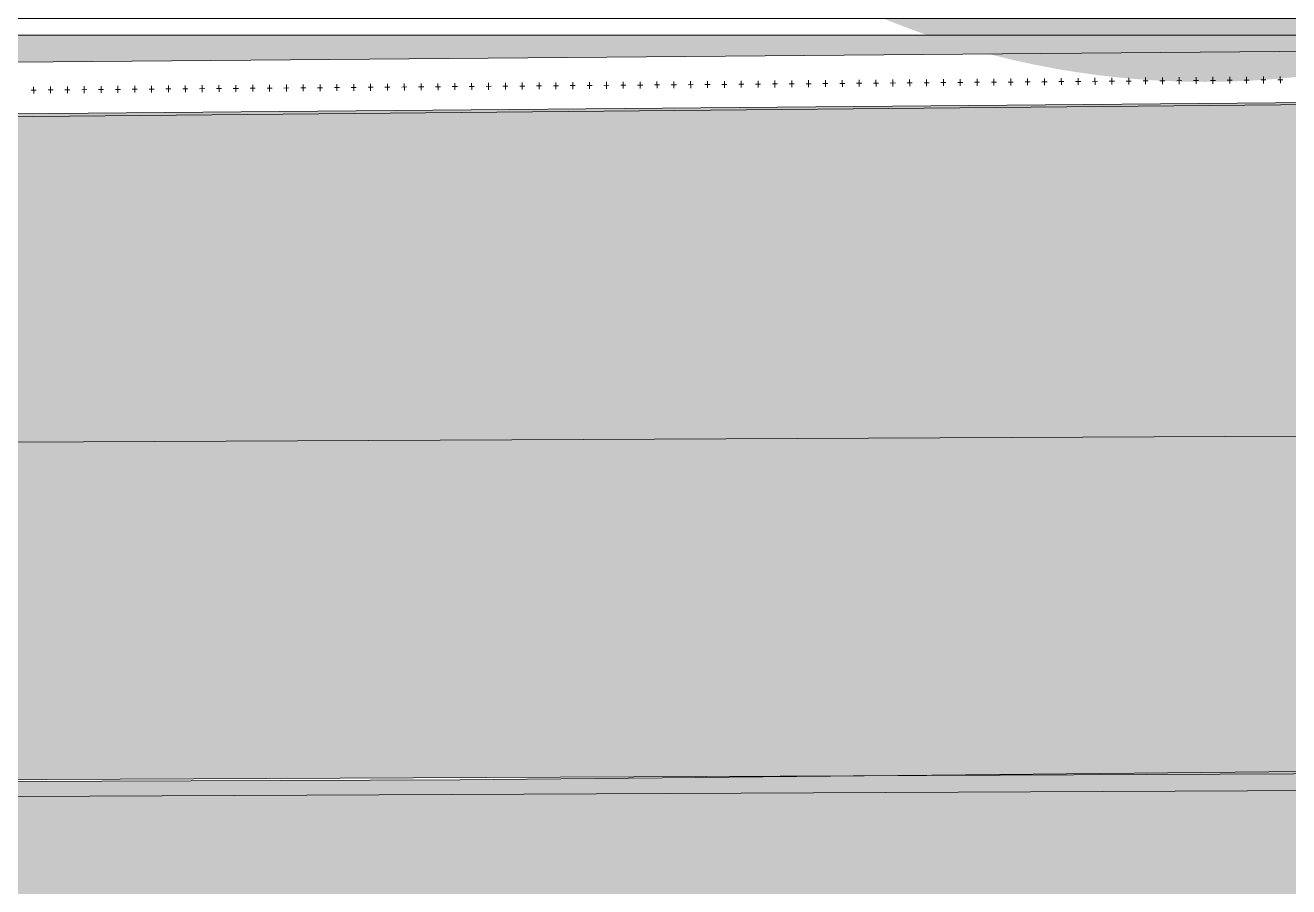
# Model space of a CAD drawing. Header units: millimetres. Extents: x 141848 to 1648660, y -465012 to -151356.
# Drawn here: x 232874 to 240356, y -275828 to -270728 of the extents above; entities that cross this region are included whole.
import ezdxf

# ---------------------------------------------------------------- set-up
doc = ezdxf.new("R2010")
doc.units = ezdxf.units.MM
doc.header["$MEASUREMENT"] = 0
doc.linetypes.add('Wipeout_Contour', pattern=[1000, 0, -1000])
for name, color, linetype in [('Divers - Dessin général', 7, 'Continuous'), ('Sols_ Dalles', 7, 'Continuous'), ('Structure - Murs extérieurs', 7, 'Continuous'), ('TopoAlt', 7, 'Continuous')]:
    doc.layers.add(name, color=color, linetype=linetype)

# ---------------------------------------------------------------- blocks, each defined once
blk = doc.blocks.new('Garde-corps_7_2')
at = {"color": 7, "linetype": 'Continuous', "lineweight": 5}
for p, q in [((236615.1, -271061.5), (236615.4, -271101.5)), ((236714.9, -271060.6), (236715.2, -271100.6)), ((236814.6, -271059.8), (236814.9, -271099.8)), ((236914.4, -271059), (236914.7, -271099)), ((237014.1, -271058.2), (237014.5, -271098.2)), ((237113.9, -271057.4), (237114.2, -271097.4)), ((237213.6, -271056.6), (237214, -271096.6)), ((237313.4, -271055.7), (237313.7, -271095.7)), ((237413.2, -271054.9), (237413.5, -271094.9)), ((237512.9, -271054.1), (237513.2, -271094.1)), ((237612.7, -271053.3), (237613, -271093.3)), ((237712.4, -271052.5), (237712.8, -271092.5)), ((237812.2, -271051.6), (237812.5, -271091.6)), ((237911.9, -271050.8), (237912.3, -271090.8)), ((238011.7, -271050), (238012, -271090)), ((238111.4, -271049.2), (238111.8, -271089.2)), ((238211.2, -271048.4), (238211.5, -271088.4)), ((238311, -271047.5), (238311.3, -271087.5)), ((238410.7, -271046.7), (238411, -271086.7)), ((238510.5, -271045.9), (238510.8, -271085.9)), ((238610.2, -271045.1), (238610.6, -271085.1)), ((238710, -271044.3), (238710.3, -271084.3)), ((238809.7, -271043.4), (238810.1, -271083.4)), ((238909.5, -271042.6), (238909.8, -271082.6)), ((239024.4, -271061.7), (238994.4, -271061.9)), ((239009.3, -271041.8), (239009.6, -271081.8)), ((239124.2, -271060.9), (239094.2, -271061.1)), ((239109, -271041), (239109.3, -271081)), ((239223.9, -271060), (239193.9, -271060.3)), ((239208.8, -271040.2), (239209.1, -271080.2)), ((239323.7, -271059.2), (239293.7, -271059.5)), ((239308.5, -271039.3), (239308.8, -271079.3)), ((239423.4, -271058.4), (239393.4, -271058.6)), ((239408.3, -271038.5), (239408.6, -271078.5)), ((239523.2, -271057.6), (239493.2, -271057.8)), ((239508, -271037.7), (239508.4, -271077.7)), ((239623, -271056.8), (239593, -271057)), ((239607.8, -271036.9), (239608.1, -271076.9)), ((239722.7, -271055.9), (239692.7, -271056.2)), ((239707.5, -271036.1), (239707.9, -271076.1)), ((239822.5, -271055.1), (239792.5, -271055.4)), ((239807.3, -271035.2), (239807.6, -271075.2)), ((239922.2, -271054.3), (239892.2, -271054.5)), ((239907.1, -271034.4), (239907.4, -271074.4)), ((240022, -271053.5), (239992, -271053.7)), ((240006.8, -271033.6), (240007.1, -271073.6)), ((240121.7, -271052.7), (240091.7, -271052.9)), ((240106.6, -271032.8), (240106.9, -271072.8)), ((240221.5, -271051.8), (240191.5, -271052.1)), ((240206.3, -271032), (240206.7, -271072)), ((240321.2, -271051), (240291.2, -271051.3)), ((240306.1, -271031.1), (240306.4, -271071.1)), ((232939.3, -271111.7), (232909.3, -271111.9)), ((232924.1, -271091.8), (232924.5, -271131.8)), ((233039.1, -271110.8), (233009.1, -271111.1)), ((233023.9, -271091), (233024.2, -271131)), ((233138.8, -271110), (233108.8, -271110.3)), ((233123.6, -271090.2), (233124, -271130.1)), ((233238.6, -271109.2), (233208.6, -271109.5)), ((233223.4, -271089.3), (233223.7, -271129.3)), ((233338.3, -271108.4), (233308.3, -271108.6)), ((233323.2, -271088.5), (233323.5, -271128.5)), ((233438.1, -271107.6), (233408.1, -271107.8)), ((233422.9, -271087.7), (233423.2, -271127.7)), ((233537.8, -271106.7), (233507.8, -271107)), ((233522.7, -271086.9), (233523, -271126.9)), ((233637.6, -271105.9), (233607.6, -271106.2)), ((233622.4, -271086.1), (233622.8, -271126.1)), ((233737.3, -271105.1), (233707.3, -271105.4)), ((233722.2, -271085.2), (233722.5, -271125.2)), ((233837.1, -271104.3), (233807.1, -271104.5)), ((233821.9, -271084.4), (233822.3, -271124.4)), ((233936.9, -271103.5), (233906.9, -271103.7)), ((233921.7, -271083.6), (233922, -271123.6)), ((234036.6, -271102.7), (234006.6, -271102.9)), ((234021.5, -271082.8), (234021.8, -271122.8)), ((234136.4, -271101.8), (234106.4, -271102.1)), ((234121.2, -271082), (234121.5, -271122)), ((234236.1, -271101), (234206.1, -271101.3)), ((234221, -271081.1), (234221.3, -271121.1)), ((234335.9, -271100.2), (234305.9, -271100.4)), ((234320.7, -271080.3), (234321, -271120.3)), ((234435.6, -271099.4), (234405.6, -271099.6)), ((234420.5, -271079.5), (234420.8, -271119.5)), ((234535.4, -271098.6), (234505.4, -271098.8)), ((234520.2, -271078.7), (234520.6, -271118.7)), ((234635.2, -271097.7), (234605.2, -271098)), ((234620, -271077.9), (234620.3, -271117.9)), ((234734.9, -271096.9), (234704.9, -271097.2)), ((234719.7, -271077), (234720.1, -271117)), ((234834.7, -271096.1), (234804.7, -271096.3)), ((234819.5, -271076.2), (234819.8, -271116.2)), ((234934.4, -271095.3), (234904.4, -271095.5)), ((234919.3, -271075.4), (234919.6, -271115.4)), ((235034.2, -271094.5), (235004.2, -271094.7)), ((235019, -271074.6), (235019.3, -271114.6)), ((235133.9, -271093.6), (235103.9, -271093.9)), ((235118.8, -271073.8), (235119.1, -271113.8)), ((235233.7, -271092.8), (235203.7, -271093.1)), ((235218.5, -271072.9), (235218.9, -271112.9)), ((235333.4, -271092), (235303.4, -271092.2)), ((235318.3, -271072.1), (235318.6, -271112.1)), ((235433.2, -271091.2), (235403.2, -271091.4)), ((235418, -271071.3), (235418.4, -271111.3)), ((235533, -271090.4), (235503, -271090.6)), ((235517.8, -271070.5), (235518.1, -271110.5)), ((235632.7, -271089.5), (235602.7, -271089.8)), ((235617.5, -271069.7), (235617.9, -271109.7)), ((235732.5, -271088.7), (235702.5, -271089)), ((235717.3, -271068.8), (235717.6, -271108.8)), ((235832.2, -271087.9), (235802.2, -271088.1)), ((235817.1, -271068), (235817.4, -271108)), ((235932, -271087.1), (235902, -271087.3)), ((235916.8, -271067.2), (235917.1, -271107.2)), ((236031.7, -271086.3), (236001.7, -271086.5)), ((236016.6, -271066.4), (236016.9, -271106.4)), ((236131.5, -271085.4), (236101.5, -271085.7)), ((236116.3, -271065.6), (236116.7, -271105.6)), ((236231.2, -271084.6), (236201.2, -271084.9)), ((236216.1, -271064.7), (236216.4, -271104.7)), ((236331, -271083.8), (236301, -271084)), ((236315.8, -271063.9), (236316.2, -271103.9)), ((236430.8, -271083), (236400.8, -271083.2)), ((236415.6, -271063.1), (236415.9, -271103.1)), ((236530.5, -271082.2), (236500.5, -271082.4)), ((236515.4, -271062.3), (236515.7, -271102.3)), ((236630.3, -271081.3), (236600.3, -271081.6)), ((236730, -271080.5), (236700, -271080.8)), ((236829.8, -271079.7), (236799.8, -271080)), ((236929.5, -271078.9), (236899.5, -271079.1)), ((237029.3, -271078.1), (236999.3, -271078.3)), ((237129.1, -271077.2), (237099.1, -271077.5)), ((237228.8, -271076.4), (237198.8, -271076.7)), ((237328.6, -271075.6), (237298.6, -271075.9)), ((237428.3, -271074.8), (237398.3, -271075)), ((237528.1, -271074), (237498.1, -271074.2)), ((237627.8, -271073.1), (237597.8, -271073.4)), ((237727.6, -271072.3), (237697.6, -271072.6)), ((237827.3, -271071.5), (237797.3, -271071.8)), ((237927.1, -271070.7), (237897.1, -271070.9)), ((238026.9, -271069.9), (237996.9, -271070.1)), ((238126.6, -271069.1), (238096.6, -271069.3)), ((238226.4, -271068.2), (238196.4, -271068.5)), ((238326.1, -271067.4), (238296.1, -271067.7)), ((238425.9, -271066.6), (238395.9, -271066.8)), ((238525.6, -271065.8), (238495.6, -271066)), ((238625.4, -271065), (238595.4, -271065.2)), ((238725.1, -271064.1), (238695.1, -271064.4)), ((238824.9, -271063.3), (238794.9, -271063.6)), ((238924.7, -271062.5), (238894.7, -271062.7))]:
    blk.add_line(p, q, dxfattribs=at)
blk = doc.blocks.new('Garde-corps_9_2')
at = {"color": 7, "linetype": 'Continuous', "lineweight": 5}
for p, q in [((236615.1, -271061.5), (236615.4, -271101.5)), ((236714.9, -271060.6), (236715.2, -271100.6)), ((236814.6, -271059.8), (236814.9, -271099.8)), ((236914.4, -271059), (236914.7, -271099)), ((237014.1, -271058.2), (237014.5, -271098.2)), ((237113.9, -271057.4), (237114.2, -271097.4)), ((237213.6, -271056.6), (237214, -271096.6)), ((237313.4, -271055.7), (237313.7, -271095.7)), ((237413.2, -271054.9), (237413.5, -271094.9)), ((237512.9, -271054.1), (237513.2, -271094.1)), ((237612.7, -271053.3), (237613, -271093.3)), ((237712.4, -271052.5), (237712.8, -271092.5)), ((237812.2, -271051.6), (237812.5, -271091.6)), ((237911.9, -271050.8), (237912.3, -271090.8)), ((238011.7, -271050), (238012, -271090)), ((238111.4, -271049.2), (238111.8, -271089.2)), ((238211.2, -271048.4), (238211.5, -271088.4)), ((238311, -271047.5), (238311.3, -271087.5)), ((238410.7, -271046.7), (238411, -271086.7)), ((238510.5, -271045.9), (238510.8, -271085.9)), ((238610.2, -271045.1), (238610.6, -271085.1)), ((238710, -271044.3), (238710.3, -271084.3)), ((238809.7, -271043.4), (238810.1, -271083.4)), ((238909.5, -271042.6), (238909.8, -271082.6)), ((239024.4, -271061.7), (238994.4, -271061.9)), ((239009.3, -271041.8), (239009.6, -271081.8)), ((239124.2, -271060.9), (239094.2, -271061.1)), ((239109, -271041), (239109.3, -271081)), ((239223.9, -271060), (239193.9, -271060.3)), ((239208.8, -271040.2), (239209.1, -271080.2)), ((239323.7, -271059.2), (239293.7, -271059.5)), ((239308.5, -271039.3), (239308.8, -271079.3)), ((239423.4, -271058.4), (239393.4, -271058.6)), ((239408.3, -271038.5), (239408.6, -271078.5)), ((239523.2, -271057.6), (239493.2, -271057.8)), ((239508, -271037.7), (239508.4, -271077.7)), ((239623, -271056.8), (239593, -271057)), ((239607.8, -271036.9), (239608.1, -271076.9)), ((239722.7, -271055.9), (239692.7, -271056.2)), ((239707.5, -271036.1), (239707.9, -271076.1)), ((239822.5, -271055.1), (239792.5, -271055.4)), ((239807.3, -271035.2), (239807.6, -271075.2)), ((239922.2, -271054.3), (239892.2, -271054.5)), ((239907.1, -271034.4), (239907.4, -271074.4)), ((240022, -271053.5), (239992, -271053.7)), ((240006.8, -271033.6), (240007.1, -271073.6)), ((240121.7, -271052.7), (240091.7, -271052.9)), ((240106.6, -271032.8), (240106.9, -271072.8)), ((240221.5, -271051.8), (240191.5, -271052.1)), ((240206.3, -271032), (240206.7, -271072)), ((240321.2, -271051), (240291.2, -271051.3)), ((240306.1, -271031.1), (240306.4, -271071.1)), ((232939.3, -271111.7), (232909.3, -271111.9)), ((232924.1, -271091.8), (232924.5, -271131.8)), ((233039.1, -271110.8), (233009.1, -271111.1)), ((233023.9, -271091), (233024.2, -271131)), ((233138.8, -271110), (233108.8, -271110.3)), ((233123.6, -271090.2), (233124, -271130.1)), ((233238.6, -271109.2), (233208.6, -271109.5)), ((233223.4, -271089.3), (233223.7, -271129.3)), ((233338.3, -271108.4), (233308.3, -271108.6)), ((233323.2, -271088.5), (233323.5, -271128.5)), ((233438.1, -271107.6), (233408.1, -271107.8)), ((233422.9, -271087.7), (233423.2, -271127.7)), ((233537.8, -271106.7), (233507.8, -271107)), ((233522.7, -271086.9), (233523, -271126.9)), ((233637.6, -271105.9), (233607.6, -271106.2)), ((233622.4, -271086.1), (233622.8, -271126.1)), ((233737.3, -271105.1), (233707.3, -271105.4)), ((233722.2, -271085.2), (233722.5, -271125.2)), ((233837.1, -271104.3), (233807.1, -271104.5)), ((233821.9, -271084.4), (233822.3, -271124.4)), ((233936.9, -271103.5), (233906.9, -271103.7)), ((233921.7, -271083.6), (233922, -271123.6)), ((234036.6, -271102.7), (234006.6, -271102.9)), ((234021.5, -271082.8), (234021.8, -271122.8)), ((234136.4, -271101.8), (234106.4, -271102.1)), ((234121.2, -271082), (234121.5, -271122)), ((234236.1, -271101), (234206.1, -271101.3)), ((234221, -271081.1), (234221.3, -271121.1)), ((234335.9, -271100.2), (234305.9, -271100.4)), ((234320.7, -271080.3), (234321, -271120.3)), ((234435.6, -271099.4), (234405.6, -271099.6)), ((234420.5, -271079.5), (234420.8, -271119.5)), ((234535.4, -271098.6), (234505.4, -271098.8)), ((234520.2, -271078.7), (234520.6, -271118.7)), ((234635.2, -271097.7), (234605.2, -271098)), ((234620, -271077.9), (234620.3, -271117.9)), ((234734.9, -271096.9), (234704.9, -271097.2)), ((234719.7, -271077), (234720.1, -271117)), ((234834.7, -271096.1), (234804.7, -271096.3)), ((234819.5, -271076.2), (234819.8, -271116.2)), ((234934.4, -271095.3), (234904.4, -271095.5)), ((234919.3, -271075.4), (234919.6, -271115.4)), ((235034.2, -271094.5), (235004.2, -271094.7)), ((235019, -271074.6), (235019.3, -271114.6)), ((235133.9, -271093.6), (235103.9, -271093.9)), ((235118.8, -271073.8), (235119.1, -271113.8)), ((235233.7, -271092.8), (235203.7, -271093.1)), ((235218.5, -271072.9), (235218.9, -271112.9)), ((235333.4, -271092), (235303.4, -271092.2)), ((235318.3, -271072.1), (235318.6, -271112.1)), ((235433.2, -271091.2), (235403.2, -271091.4)), ((235418, -271071.3), (235418.4, -271111.3)), ((235533, -271090.4), (235503, -271090.6)), ((235517.8, -271070.5), (235518.1, -271110.5)), ((235632.7, -271089.5), (235602.7, -271089.8)), ((235617.5, -271069.7), (235617.9, -271109.7)), ((235732.5, -271088.7), (235702.5, -271089)), ((235717.3, -271068.8), (235717.6, -271108.8)), ((235832.2, -271087.9), (235802.2, -271088.1)), ((235817.1, -271068), (235817.4, -271108)), ((235932, -271087.1), (235902, -271087.3)), ((235916.8, -271067.2), (235917.1, -271107.2)), ((236031.7, -271086.3), (236001.7, -271086.5)), ((236016.6, -271066.4), (236016.9, -271106.4)), ((236131.5, -271085.4), (236101.5, -271085.7)), ((236116.3, -271065.6), (236116.7, -271105.6)), ((236231.2, -271084.6), (236201.2, -271084.9)), ((236216.1, -271064.7), (236216.4, -271104.7)), ((236331, -271083.8), (236301, -271084)), ((236315.8, -271063.9), (236316.2, -271103.9)), ((236430.8, -271083), (236400.8, -271083.2)), ((236415.6, -271063.1), (236415.9, -271103.1)), ((236530.5, -271082.2), (236500.5, -271082.4)), ((236515.4, -271062.3), (236515.7, -271102.3)), ((236630.3, -271081.3), (236600.3, -271081.6)), ((236730, -271080.5), (236700, -271080.8)), ((236829.8, -271079.7), (236799.8, -271080)), ((236929.5, -271078.9), (236899.5, -271079.1)), ((237029.3, -271078.1), (236999.3, -271078.3)), ((237129.1, -271077.2), (237099.1, -271077.5)), ((237228.8, -271076.4), (237198.8, -271076.7)), ((237328.6, -271075.6), (237298.6, -271075.9)), ((237428.3, -271074.8), (237398.3, -271075)), ((237528.1, -271074), (237498.1, -271074.2)), ((237627.8, -271073.1), (237597.8, -271073.4)), ((237727.6, -271072.3), (237697.6, -271072.6)), ((237827.3, -271071.5), (237797.3, -271071.8)), ((237927.1, -271070.7), (237897.1, -271070.9)), ((238026.9, -271069.9), (237996.9, -271070.1)), ((238126.6, -271069.1), (238096.6, -271069.3)), ((238226.4, -271068.2), (238196.4, -271068.5)), ((238326.1, -271067.4), (238296.1, -271067.7)), ((238425.9, -271066.6), (238395.9, -271066.8)), ((238525.6, -271065.8), (238495.6, -271066)), ((238625.4, -271065), (238595.4, -271065.2)), ((238725.1, -271064.1), (238695.1, -271064.4)), ((238824.9, -271063.3), (238794.9, -271063.6)), ((238924.7, -271062.5), (238894.7, -271062.7))]:
    blk.add_line(p, q, dxfattribs=at)

msp = doc.modelspace()

# ---------------------------------------------------------------- hatches: boundary and pattern name
at = {"linetype": 'Continuous', "lineweight": 0, "true_color": 0x6f6f6f}
h = msp.add_hatch(color=8, dxfattribs=at)
h.paths.add_polyline_path([(141848.442, -275935.042), (141848.442, -295062.571), (269220.821, -293826.868), (269220.821, -270902.734), (268763.049, -270902.734), (254213.6, -271040.575), (254213.6, -163437.635), (153156.2, -163437.635), (153156.2, -271040.575), (153182.962, -271040.57), (153183.146, -272000.514, -0.40942736), (149183.681, -275935.042)])
h.paths.add_polyline_path([(158435.584, -260639.953), (155145.584, -260639.953), (155145.584, -248364.953), (155145.584, -243089.974), (155145.584, -242189.974), (158435.584, -242189.974)], flags=0)
h.paths.add_polyline_path([(196775.042, -260810.571), (196775.042, -222495.57), (186955.542, -222495.57), (186955.542, -218295.57), (196754.55, -218295.57), (196754.55, -208495.57), (196754.55, -204495.57), (193355.542, -204495.57), (193355.542, -201780.57), (193355.542, -195161.535), (195576.034, -195161.535), (195576.034, -189810.571), (217850.068, -189810.571), (217850.068, -262266.885), (245610.045, -262266.885), (245610.045, -253395.571), (245626.034, -253395.571), (246426.034, -253395.571), (247826.034, -253395.571), (247826.034, -248005.571), (247826.034, -246605.571), (245626.034, -246605.571), (245610.045, -246605.571), (245610.045, -171995.57), (212806.28, -171995.57), (161503.433, -171995.57), (161503.433, -193810.571), (161503.433, -230015.57), (161503.433, -260810.571)], flags=0)
h.paths.add_polyline_path([(162737.042, -269433.913, -0.09031866), (162858.773, -268727.623, -0.20144873), (163912.639, -267592.74, -0.10421145), (164718.006, -267415.055), (165317.979, -267409.371, -0.10404461), (166125.354, -267571.244, -0.23825546), (167284.257, -268953.318, -0.05518862), (167336.836, -269390.334), (167338.931, -269611.438), (167351.046, -270890.267), (167092.583, -271892.761, -0.26794919), (165370.083, -272909.124), (164770.11, -272914.808, -0.19371746), (163379.252, -272370.185, -0.07056876), (163028.663, -271931.262, -0.1316525), (162751.253, -270933.845)], flags=0)
h.paths.add_polyline_path([(173316.986, -273599.031), (173316.986, -273452.052), (173330.488, -267377.824, -0.3805567), (175316.986, -265609.826), (175394.714, -265609.826), (175394.714, -270609.826), (190394.714, -270609.826), (190394.714, -265609.826), (195356.191, -265609.826, -0.41421356), (196856.191, -267109.826), (196856.191, -273660.699, -0.34550161), (195137.285, -275433.432), (175327.752, -275599.002, -0.4157911)], flags=0)
h.paths.add_polyline_path([(205510.093, -271504.083, -0.13447393), (205230.948, -270484.937), (205230.948, -268984.937, -0.41421356), (207230.948, -266984.937), (207830.948, -266984.937, -0.41421356), (209830.948, -268984.937), (209830.948, -270484.937, -0.12882035), (209574.03, -271465.581, -0.27093629), (207830.948, -272484.937), (207230.948, -272484.937, -0.26498)], flags=0)
h.paths.add_polyline_path([(217862.687, -273329.325), (217869.949, -267730.336, -0.09856151), (218100.718, -266943.721), (218117.681, -266951.545, -0.258849), (219955.479, -265605.827), (219953.141, -265587.294), (220637.569, -265587.294), (220637.569, -265687.294), (220637.569, -270687.294), (250537.569, -270687.294), (250537.569, -265687.294), (252208.004, -265687.294), (254186.294, -265687.294), (254186.294, -267687.294), (254186.294, -271062.255, 0.00134576), (254186.323, -271073.021), (254197.209, -273095.233, -0.41421356), (252208.004, -275105.97), (243484.534, -275105.97, -0.00518896), (243431.438, -275116.103), (235447.992, -275196.191), (220071.012, -275253.24, -0.38655333), (217873.089, -273475.385, -0.02518922)], flags=0)
at = {"linetype": 'Continuous', "lineweight": 0, "true_color": 0x90b349}
msp.add_hatch(color=55, dxfattribs=at).paths.add_polyline_path([(250537.569, -270787.354), (220537.569, -270787.354), (220537.569, -273253.269), (250548.615, -273114.341), (250537.729, -271092.129), (250537.664, -271092.129, -0.00134576), (250537.583, -271062.255), (250537.569, -271062.255)])
at = {"layer": 'Sols_ Dalles', "linetype": 'Continuous', "lineweight": 0, "true_color": 0x2e271c}
msp.add_hatch(color=250, dxfattribs=at).paths.add_polyline_path([(217961.309, -273253.269, 0.4157911), (219972.076, -275253.24), (252109.067, -275105.97, 0.41421356), (254098.272, -273095.233), (254087.386, -271073.021, -0.00134576), (254087.357, -271062.255), (254087.357, -267687.294), (254087.357, -265687.294), (250537.569, -265687.294), (250537.569, -270787.292), (250537.729, -271092.129), (250548.615, -273114.341), (220537.569, -273253.269), (220537.569, -270687.294), (220537.569, -265687.294), (219961.309, -265687.294, 0.25884891), (218113.763, -267154.752, 0.09856162), (217961.309, -267920.633)])

# ---------------------------------------------------------------- linework, layer by layer
at = {"color": 9, "linetype": 'Continuous', "lineweight": 5}
msp.add_lwpolyline([(217873.089, -273475.385, 0.38655333), (220071.012, -275253.24), (235447.992, -275196.191), (243431.438, -275116.103, 0.00518896), (243484.534, -275105.97), (252208.004, -275105.97, 0.41421356), (254197.209, -273095.233), (254186.323, -271073.021, -0.00134576), (254186.294, -271062.255), (254186.294, -267687.294), (254186.294, -265687.294), (252208.004, -265687.294), (250537.569, -265687.294), (250537.569, -270687.294), (220637.569, -270687.294), (220637.569, -265687.294), (220637.569, -265587.294), (219953.141, -265587.294), (219955.479, -265605.827, 0.258849), (218117.681, -266951.545), (218100.718, -266943.721, 0.09856151), (217869.949, -267730.336), (217862.687, -273329.325, 0.02518922)], format="xyb", close=True, dxfattribs=at)
at = {"color": 7, "linetype": 'Continuous', "lineweight": 5}
msp.add_lwpolyline([(250537.569, -270787.354), (220537.569, -270787.354), (220537.569, -273253.269), (250548.615, -273114.341), (250537.729, -271092.129), (250537.664, -271092.129, -0.00134576), (250537.583, -271062.255), (250537.569, -271062.255)], format="xyb", close=True, dxfattribs=at)
at = {"color": 253, "linetype": 'Continuous', "lineweight": 5, "true_color": 0x9f9f9f, "flags": 128}
msp.add_lwpolyline([(250548.615, -273114.341), (220537.569, -273253.269)], dxfattribs=at)
at = {"layer": 'Sols_ Dalles', "color": 7, "linetype": 'Continuous', "lineweight": 5, "flags": 128}
msp.add_lwpolyline([(217961.309, -273253.269, 0.4157911), (219972.076, -275253.24), (252109.067, -275105.97, 0.41421356), (254098.272, -273095.233), (254087.386, -271073.021, -0.00134576), (254087.357, -271062.255), (254087.357, -267687.294), (254087.357, -265687.294), (250537.569, -265687.294), (250537.569, -270787.292), (250537.729, -271092.129), (250548.615, -273114.341), (220537.569, -273253.269), (220537.569, -270687.294), (220537.569, -265687.294), (219961.309, -265687.294, 0.25884891), (218113.763, -267154.752, 0.09856162), (217961.309, -267920.633)], format="xyb", close=True, dxfattribs=at)
at = {"layer": 'Sols_ Dalles', "color": 250, "linetype": 'Continuous', "lineweight": 5, "true_color": 0x1f1f1f}
msp.add_lwpolyline([(217961.309, -273253.269, 0.4157911), (219972.076, -275253.24), (252109.067, -275105.97, 0.41421356), (254098.272, -273095.233), (254087.386, -271073.021, -0.00134576), (254087.357, -271062.255), (254087.357, -267687.294), (254087.357, -265687.294), (250537.569, -265687.294), (250537.569, -270787.292), (250537.729, -271092.129), (250548.615, -273114.341), (220537.569, -273253.269), (220537.569, -270687.294), (220537.569, -265687.294), (219961.309, -265687.294, 0.25884891), (218113.763, -267154.752, 0.09856162), (217961.309, -267920.633)], format="xyb", close=True, dxfattribs=at)
at = {"layer": 'Structure - Murs extérieurs', "color": 7, "linetype": 'Continuous', "lineweight": 5}
for points in [[(220537.569, -270787.292), (250537.569, -270787.292)], [(252109.067, -275105.97), (219972.076, -275253.24)], [(219972.573, -275353.239), (252109.564, -275205.969)]]:
    msp.add_lwpolyline(points, dxfattribs=at)
at = {"layer": 'TopoAlt', "color": 190, "linetype": 'Continuous', "lineweight": 5, "true_color": 0x8002ff}
msp.add_lwpolyline([(253886.348, -270769.248), (218046.957, -271071.504)], dxfattribs=at)

# ---------------------------------------------------------------- next in the draw order: wipeouts: each hides what was drawn before it
at = {"color": 254, "linetype": 'Wipeout_Contour', "lineweight": 0, "ltscale": 1438589.353908819}
msp.add_wipeout([(253886.348, -270769.248), (218046.952, -271070.502), (218048.617, -271379.892), (253886.294, -271069.253)], dxfattribs=at).dxf.layer = 'TopoAlt'

# ---------------------------------------------------------------- next in the draw order: hatches: boundary and pattern name
at = {"linetype": 'Continuous', "lineweight": 0, "true_color": 0xa7a7a7}
msp.add_hatch(color=253, dxfattribs=at).paths.add_polyline_path([(234859.257, -266063.202, 1), (244859.257, -266063.202, 1)])

# ---------------------------------------------------------------- next in the draw order: linework, layer by layer
at = {"layer": 'Divers - Dessin général', "color": 14, "linetype": 'Continuous', "lineweight": 5, "true_color": 0x990000}
msp.add_lwpolyline([(254205.676, -163437.635), (254186.294, -271067.638), (152856.388, -272027.634), (152839.018, -197317.635), (152835.676, -163437.635)], close=True, dxfattribs=at)
at = {"layer": 'Structure - Murs extérieurs', "color": 7, "linetype": 'Continuous', "lineweight": 5, "flags": 128}
for points in [[(250437.569, -270687.292), (220637.569, -270687.292), (220637.569, -265687.294), (220637.569, -265587.294), (220537.569, -265587.294), (219953.141, -265587.294, 0.25972716), (218021.387, -267116.457, 0.0985618), (217861.309, -267920.633), (217861.309, -273253.269, 0.41578544), (219972.573, -275353.239), (252109.564, -275205.969, 0.41421921)], [(252109.067, -275105.97), (219972.076, -275253.24, -0.4157911), (217961.309, -273253.269), (217961.309, -267920.633, -0.09856162), (218113.763, -267154.752, -0.2588489), (219961.309, -265687.294), (220537.569, -265687.294), (220537.569, -270687.292), (220537.569, -270787.292), (220637.569, -270787.292), (250437.569, -270787.292)]]:
    msp.add_lwpolyline(points, format="xyb", dxfattribs=at)
at = {"layer": 'TopoAlt', "color": 7, "linetype": 'Continuous', "lineweight": 5, "flags": 128}
msp.add_lwpolyline([(253886.348, -270769.248), (218046.952, -271070.502), (218048.617, -271379.892), (253886.294, -271069.253)], close=True, dxfattribs=at)

# ---------------------------------------------------------------- next in the draw order: block references
at = {"color": 7, "linetype": 'Continuous', "lineweight": 5}
for name in ['Garde-corps_7_2', 'Garde-corps_9_2']:
    msp.add_blockref(name, (0, 0), dxfattribs=at)

doc.saveas('drawing.dxf')
